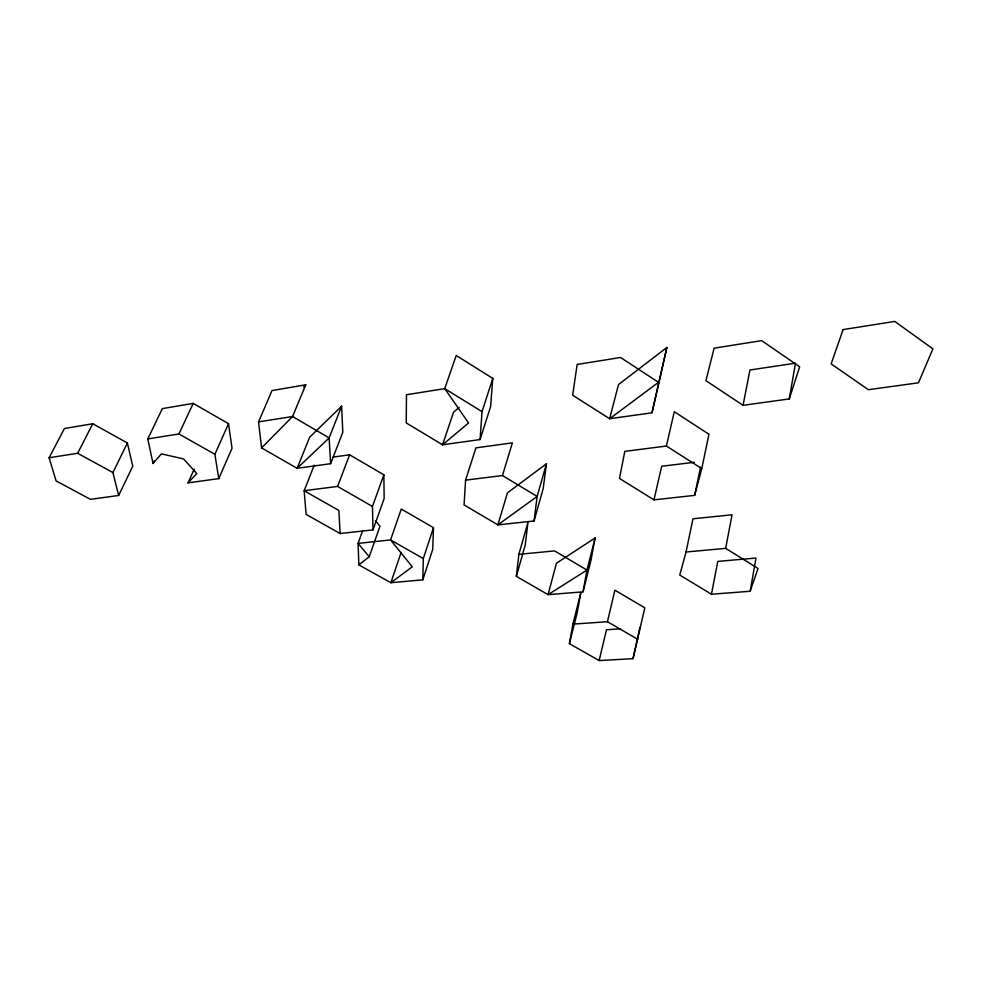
<?xml version="1.0" encoding="UTF-8"?>
<svg xmlns="http://www.w3.org/2000/svg" width="982" height="982" viewBox="0 0 982 982"><rect width="100%" height="100%" fill="white"/><g stroke="black" fill="none" stroke-linecap="round" stroke-linejoin="round"><path stroke-width="1.47" d="M401.122 552.473L390.848 582.731L422.8 579.846L423.328 558.574L433.467 527.665L401.27 509.044L390.566 539.94L412.268 566.798L390.848 582.731L358.872 564.895L358.074 543.39L362.579 530.881M433.467 527.665L432.755 549.269L422.8 579.846M465.566 480.161L502.465 475.534L512.383 442.87L475.926 447.841L465.566 480.161L464.069 504.944L497.886 524.867L534.061 520.976L543.193 488.619L546.434 463.75L507.448 492.866L497.886 524.867L537.142 496.45L546.434 463.75M459.146 407.395L453.537 412.231L442.563 444.785L480.075 439.568L482.039 411.642L492.78 378.414L456.2 355.459L444.736 388.627L468.549 422.972L442.563 444.785L406.253 422.947L406.462 394.739L444.736 388.627L482.039 411.642M492.78 378.414L490.595 406.658L480.075 439.568M516.348 576.336L518.877 554.327L527.948 522.559L525.26 544.9L516.348 576.336L548.054 594.662L583.026 591.827L591.017 560.059L595.092 537.952L556.438 563.238L548.054 594.662L586.99 570.076L595.092 537.952M534.061 520.976L537.142 496.45L502.465 475.534M789.27 398.925L795.469 363.18L749.966 369.993L743.043 405.32L789.27 398.925L799.679 366.765L761.627 340.644L714.11 348.18L705.948 380.672L743.043 405.32M750.15 591.262L755.993 558.046L717.793 561.397L711.447 594.233L750.15 591.262L758.043 568.468L725.649 548.361L686.05 551.994L679.753 575.047L711.447 594.233M569.413 643.676L572.899 624.135L580.767 592.944L577.17 612.842L569.413 643.676L599.155 660.579L633.022 658.664L644.806 607.833L614.904 590.194L607.428 621.716L572.899 624.135M583.026 591.827L586.99 570.076L554.548 550.902L518.877 554.327M725.649 548.361L732.056 514.777L692.985 518.778L686.05 551.994M694.63 495.37L701.774 468.61L666.422 446.037L624.798 451.376L619.482 478.418L653.975 499.863L694.63 495.37L700.534 467.285M701.774 468.61L708.967 434.253L674.278 411.716L666.422 446.037M652.011 412.796L666.864 347.456L618.5 384.588L609.626 418.737L572.678 395.23L577.121 364.457L620.55 357.485L658.492 382.342L609.626 418.737L652.011 412.796L666.864 347.456M633.022 658.664L639.945 627.51M653.975 499.863L661.672 466.254L694.348 462.277M599.155 660.579L606.459 629.757L620.158 628.836M358.872 564.895L369.207 556.757L379.973 526.278L375.443 520.669M314.277 465.124L304.15 490.73L306.126 514.396L340.103 533.533L372.988 529.887L384.146 498.561L383.864 474.809L349.617 454.789L333.07 457.109M372.988 529.887L372.46 506.467L383.864 474.809M340.103 533.533L338.876 510.48L304.15 490.73L337.587 486.421L349.617 454.789M341.613 406.192L329.13 437.923L297.141 468.304L330.639 463.688L342.816 432.252L341.613 406.192L309.674 437.199L297.141 468.304L261.58 447.915L258.536 421.892L272.039 390.529L305.746 384.821L292.587 416.503L261.58 447.915M218.74 478.627L232.034 448.295L228.524 423.684L193.209 403.381L162.337 408.622L147.779 438.905L153.02 463.467L161.465 453.856L183.573 458.938L196.781 473.557L188.028 482.874L218.74 478.627L214.898 454.298L228.524 423.684M188.028 482.874L194.19 469.224M147.779 438.905L178.933 433.97L193.209 403.381M153.02 463.467L154.309 460.73M118.662 495.48L132.766 466.192L127.39 443.005L92.762 423.745L64.419 428.52L49.1 457.772L56.097 480.898L90.418 499.347L118.662 495.48L112.918 472.563L127.39 443.005M49.1 457.772L77.664 453.279L92.762 423.745M303.671 386.957L305.746 384.821M258.536 421.892L292.587 416.503L329.13 437.923L330.639 463.688M77.664 453.279L112.918 472.563M178.933 433.97L214.898 454.298M423.328 558.574L390.566 539.94L358.074 543.39L369.207 556.757M337.587 486.421L372.46 506.467M607.428 621.716L637.809 639.343M843.108 329.584L831.153 363.892L868.383 389.707L918.465 382.808L932.9 348.856L894.762 321.421L843.108 329.584"/></g></svg>
